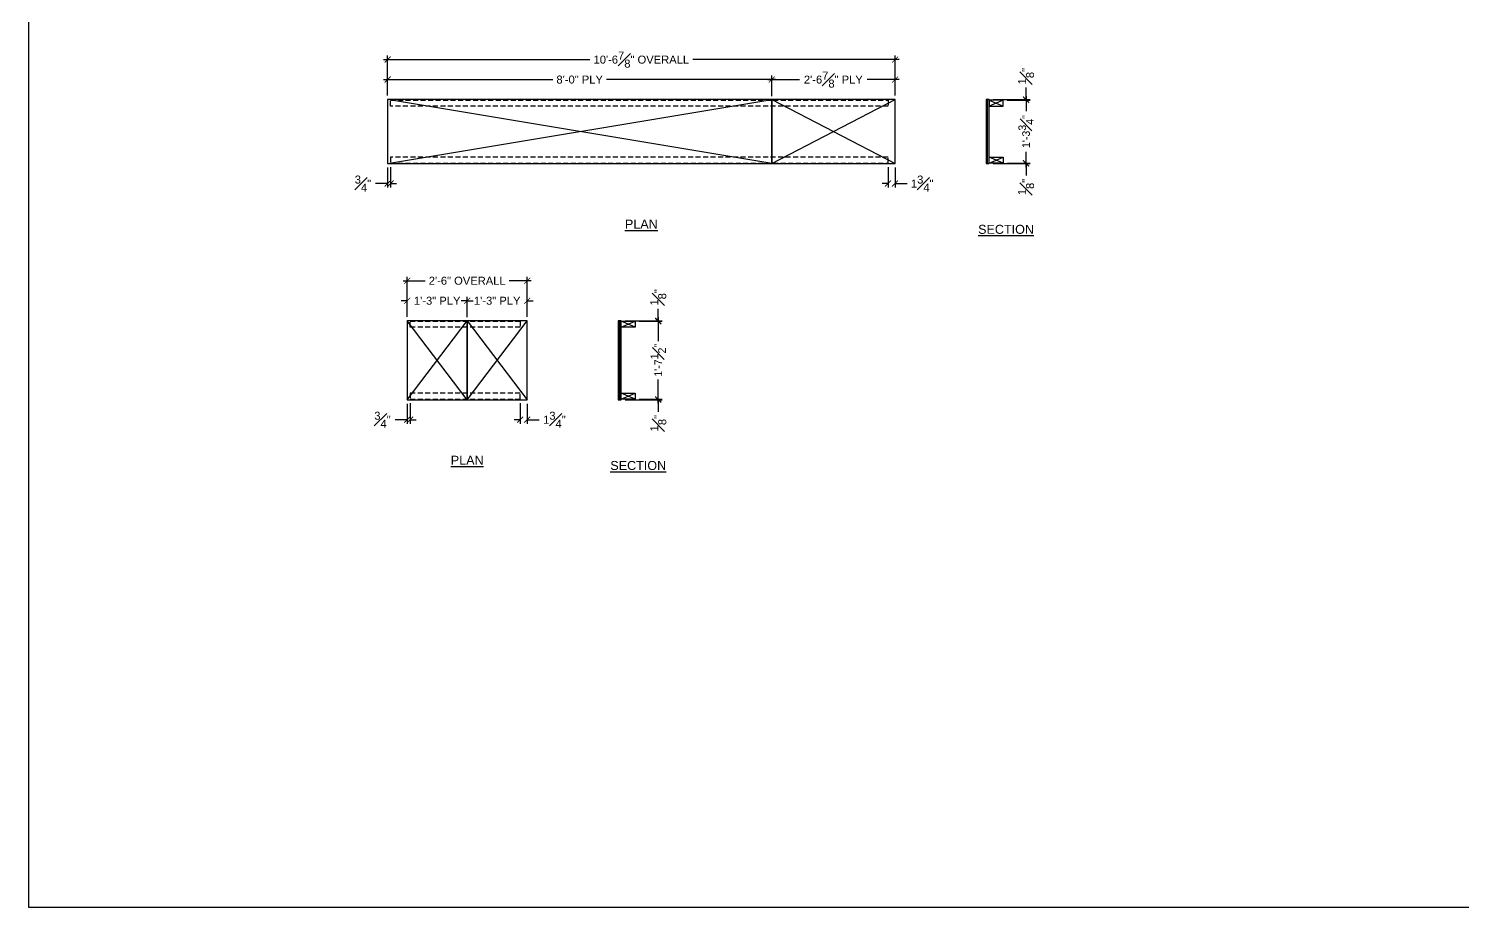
# Model space of a CAD drawing. Header units: inches. Extents: x 2832 to 8547, y -592 to 860.
# Drawn here: x 4105.9 to 4464.3, y 348.3 to 568.1 of the extents above; entities that cross this region are included whole.
import ezdxf
from ezdxf.enums import TextEntityAlignment as Align

# ---------------------------------------------------------------- set-up
doc = ezdxf.new("R2010")
doc.units = ezdxf.units.IN
doc.header["$LTSCALE"] = 5
doc.header["$MEASUREMENT"] = 0
doc.header["$PDMODE"] = 3
doc.header["$PDSIZE"] = 5
doc.linetypes.add('HIDDEN', pattern=[0.375, 0.25, -0.125])
for name, color, linetype in [('FMTEXTA', 4, 'Continuous'), ('FMTEXTG', 4, 'Continuous'), ('FORMA', 5, 'Continuous'), ('PLYA', 4, 'Continuous')]:
    doc.layers.add(name, color=color, linetype=linetype)
doc.styles.add('S', font='arial.ttf', dxfattribs={"height": 2})
doc.styles.add('VBA_txt', font='arial.ttf', dxfattribs={"height": 2})
doc.dimstyles.new('VBA_Dimstyle', dxfattribs={"dimtxt": 2, "dimasz": 1.5, "dimexe": 1, "dimexo": 1, "dimgap": 1, "dimtad": 0, "dimdec": 4, "dimrnd": 0.125, "dimzin": 3, "dimdsep": 46, "dimlunit": 4, "dimtxsty": 'VBA_txt', "dimblk": 'ARCHTICK', "dimcen": 0.09, "dimdle": 1, "dimclrd": 151, "dimclre": 150, "dimclrt": 150, "dimadec": 0, "dimazin": 0, "dimtfac": 1, "dimtdec": 4, "dimtofl": 0, "dimtmove": 0, "dimatfit": 3, "dimfxl": 1, "dimfrac": 1, "dimtolj": 1, "dimtzin": 0, "dimarcsym": 0})

# ---------------------------------------------------------------- blocks, each defined once
blk = doc.blocks.new('2x4')
at = {"color": 5}
for p, q in [((-3.5, 0), (-3.5, 1.5)), ((-3.5, 1.5), (0, 1.5)), ((0, 0), (-3.5, 0)), ((0, 1.5), (0, 0))]:
    blk.add_line(p, q, dxfattribs=at)
at = {"color": 4}
for p, q in [((0, 1.5), (-3.5, 0)), ((-3.5, 1.5), (0, 0))]:
    blk.add_line(p, q, dxfattribs=at)
at = {"style": 'S', "flags": 9}
for tag, p in [('ITEM', (-1.83, 0.46)), ('INV#', (-1.86, 1.58))]:
    blk.add_attdef(tag, text='', height=1, dxfattribs=at).set_placement(p, align=Align.MIDDLE)
blk = doc.blocks.new('_ARCHTICK')
at = {"color": 0, "linetype": 'ByBlock', "ltscale": 0.25, "const_width": 0.15}
blk.add_lwpolyline([(-0.5, -0.5), (0.5, 0.5)], dxfattribs=at)
blk = doc.blocks.new('*D141')
at = {"layer": 'DEFPOINTS', "color": 0, "transparency": 16777216}
for p in [(0, 0), (0.75, 0.12), (0, -5)]:
    blk.add_point(p, dxfattribs=at)
at = {"layer": 'FMTEXTA', "color": 150, "linetype": 'ByBlock', "lineweight": -2, "transparency": 16777216}
for p, q in [((0, -1), (0, -6)), ((0.75, -0.88), (0.75, -6))]:
    blk.add_line(p, q, dxfattribs=at)
at = {"layer": 'FMTEXTA', "color": 151, "linetype": 'ByBlock', "lineweight": -2, "transparency": 16777216}
for p, q in [((0, -5), (-3, -5)), ((0.75, -5), (2.25, -5))]:
    blk.add_line(p, q, dxfattribs=at)
at = {"layer": 'FMTEXTA', "color": 151, "lineweight": -2, "transparency": 16777216, "xscale": 1.5, "yscale": 1.5, "zscale": 1.5}
blk.add_blockref('_ARCHTICK', (0, -5), dxfattribs=at)
at = {"layer": 'FMTEXTA', "color": 151, "lineweight": -2, "transparency": 16777216, "xscale": 1.5, "yscale": 1.5, "zscale": 1.5, "rotation": 180}
blk.add_blockref('_ARCHTICK', (0.75, -5), dxfattribs=at)
at = {"layer": 'FMTEXTA', "color": 150, "transparency": 16777216, "insert": (-6.18, -5), "char_height": 2, "attachment_point": 5, "style": 'VBA_txt'}
blk.add_mtext('\\A1;{\\H1x;\\S3#4;}"', dxfattribs=at)
blk = doc.blocks.new('*D338')
at = {"layer": 'DEFPOINTS', "color": 0, "transparency": 16777216}
for p in [(125.08, 0.12), (126.83, 0), (126.83, -5)]:
    blk.add_point(p, dxfattribs=at)
at = {"layer": 'FMTEXTA', "color": 150, "linetype": 'ByBlock', "lineweight": -2, "transparency": 16777216}
for p, q in [((125.08, -0.88), (125.08, -6)), ((126.83, -1), (126.83, -6))]:
    blk.add_line(p, q, dxfattribs=at)
at = {"layer": 'FMTEXTA', "color": 151, "linetype": 'ByBlock', "lineweight": -2, "transparency": 16777216}
for p, q in [((125.08, -5), (123.58, -5)), ((126.83, -5), (129.83, -5))]:
    blk.add_line(p, q, dxfattribs=at)
at = {"layer": 'FMTEXTA', "color": 151, "lineweight": -2, "transparency": 16777216, "xscale": 1.5, "yscale": 1.5, "zscale": 1.5}
blk.add_blockref('_ARCHTICK', (125.08, -5), dxfattribs=at)
at = {"layer": 'FMTEXTA', "color": 151, "lineweight": -2, "transparency": 16777216, "xscale": 1.5, "yscale": 1.5, "zscale": 1.5, "rotation": 180}
blk.add_blockref('_ARCHTICK', (126.83, -5), dxfattribs=at)
at = {"layer": 'FMTEXTA', "color": 150, "transparency": 16777216, "insert": (133.63, -5), "char_height": 2, "attachment_point": 5, "style": 'VBA_txt'}
blk.add_mtext('\\A1;1{\\H1x;\\S3#4;}"', dxfattribs=at)
blk = doc.blocks.new('*D344')
at = {"layer": 'DEFPOINTS', "color": 0, "transparency": 16777216}
for p in [(0, 21), (0, 16), (96, 15.88)]:
    blk.add_point(p, dxfattribs=at)
at = {"layer": 'FMTEXTA', "color": 150, "linetype": 'ByBlock', "lineweight": -2, "transparency": 16777216}
for p, q in [((0, 17), (0, 22)), ((96, 16.88), (96, 22))]:
    blk.add_line(p, q, dxfattribs=at)
at = {"layer": 'FMTEXTA', "color": 151, "linetype": 'ByBlock', "lineweight": -2, "transparency": 16777216}
for p, q in [((-1, 21), (41.26, 21)), ((97, 21), (54.74, 21))]:
    blk.add_line(p, q, dxfattribs=at)
at = {"layer": 'FMTEXTA', "color": 151, "lineweight": -2, "transparency": 16777216, "xscale": 1.5, "yscale": 1.5, "zscale": 1.5, "rotation": 180}
blk.add_blockref('_ARCHTICK', (0, 21), dxfattribs=at)
at = {"layer": 'FMTEXTA', "color": 151, "lineweight": -2, "transparency": 16777216, "xscale": 1.5, "yscale": 1.5, "zscale": 1.5}
blk.add_blockref('_ARCHTICK', (96, 21), dxfattribs=at)
at = {"layer": 'FMTEXTA', "color": 150, "transparency": 16777216, "insert": (48, 21), "char_height": 2, "attachment_point": 5, "style": 'VBA_txt'}
blk.add_mtext('\\A1;8\'-0" PLY', dxfattribs=at)
blk = doc.blocks.new('*D343')
at = {"layer": 'DEFPOINTS', "color": 0, "transparency": 16777216}
for p in [(0, 26), (0, 16), (126.83, 16)]:
    blk.add_point(p, dxfattribs=at)
at = {"layer": 'FMTEXTA', "color": 151, "linetype": 'ByBlock', "lineweight": -2, "transparency": 16777216}
for p, q in [((-1, 26), (50.52, 26)), ((127.83, 26), (76.31, 26))]:
    blk.add_line(p, q, dxfattribs=at)
at = {"layer": 'FMTEXTA', "color": 150, "linetype": 'ByBlock', "lineweight": -2, "transparency": 16777216}
for p, q in [((0, 17), (0, 27)), ((126.83, 17), (126.83, 27))]:
    blk.add_line(p, q, dxfattribs=at)
at = {"layer": 'FMTEXTA', "color": 151, "lineweight": -2, "transparency": 16777216, "xscale": 1.5, "yscale": 1.5, "zscale": 1.5, "rotation": 180}
blk.add_blockref('_ARCHTICK', (0, 26), dxfattribs=at)
at = {"layer": 'FMTEXTA', "color": 151, "lineweight": -2, "transparency": 16777216, "xscale": 1.5, "yscale": 1.5, "zscale": 1.5}
blk.add_blockref('_ARCHTICK', (126.83, 26), dxfattribs=at)
at = {"layer": 'FMTEXTA', "color": 150, "transparency": 16777216, "insert": (63.41, 26), "char_height": 2, "attachment_point": 5, "style": 'VBA_txt'}
blk.add_mtext('\\A1;10\'-6{\\H1x;\\S7#8;}" OVERALL', dxfattribs=at)
blk = doc.blocks.new('*D339')
at = {"layer": 'DEFPOINTS', "color": 0, "transparency": 16777216}
for p in [(150.33, 16), (158.08, 15.88), (159.58, 16)]:
    blk.add_point(p, dxfattribs=at)
at = {"layer": 'FMTEXTA', "color": 151, "linetype": 'ByBlock', "lineweight": -2, "transparency": 16777216}
for p, q in [((159.58, 16), (159.58, 19)), ((159.58, 15.88), (159.58, 14.38))]:
    blk.add_line(p, q, dxfattribs=at)
at = {"layer": 'FMTEXTA', "color": 150, "linetype": 'ByBlock', "lineweight": -2, "transparency": 16777216}
for p, q in [((151.33, 16), (160.58, 16)), ((159.08, 15.88), (160.58, 15.88))]:
    blk.add_line(p, q, dxfattribs=at)
at = {"layer": 'FMTEXTA', "color": 151, "lineweight": -2, "transparency": 16777216, "xscale": 1.5, "yscale": 1.5, "zscale": 1.5}
for p, rotation in [((159.58, 16), 270), ((159.58, 15.88), 90)]:
    blk.add_blockref('_ARCHTICK', p, dxfattribs=dict(at, rotation=rotation))
at = {"layer": 'FMTEXTA', "color": 150, "transparency": 16777216, "insert": (159.58, 21.86), "char_height": 2, "attachment_point": 5, "rotation": 90, "style": 'VBA_txt'}
blk.add_mtext('\\A1;{\\H1x;\\S1#8;}"', dxfattribs=at)
blk = doc.blocks.new('*D340')
at = {"layer": 'DEFPOINTS', "color": 0, "transparency": 16777216}
for p in [(150.33, 0), (158.08, 0.13), (159.58, 0)]:
    blk.add_point(p, dxfattribs=at)
at = {"layer": 'FMTEXTA', "color": 150, "linetype": 'ByBlock', "lineweight": -2, "transparency": 16777216}
for p, q in [((151.33, 0), (160.58, 0)), ((159.08, 0.13), (160.58, 0.13))]:
    blk.add_line(p, q, dxfattribs=at)
at = {"layer": 'FMTEXTA', "color": 151, "linetype": 'ByBlock', "lineweight": -2, "transparency": 16777216}
for p, q in [((159.58, 0.13), (159.58, 1.63)), ((159.58, 0), (159.58, -3))]:
    blk.add_line(p, q, dxfattribs=at)
at = {"layer": 'FMTEXTA', "color": 151, "lineweight": -2, "transparency": 16777216, "xscale": 1.5, "yscale": 1.5, "zscale": 1.5}
for p, rotation in [((159.58, 0.13), 270), ((159.58, 0), 90)]:
    blk.add_blockref('_ARCHTICK', p, dxfattribs=dict(at, rotation=rotation))
at = {"layer": 'FMTEXTA', "color": 150, "transparency": 16777216, "insert": (159.58, -5.86), "char_height": 2, "attachment_point": 5, "rotation": 90, "style": 'VBA_txt'}
blk.add_mtext('\\A1;{\\H1x;\\S1#8;}"', dxfattribs=at)
blk = doc.blocks.new('*D341')
at = {"layer": 'DEFPOINTS', "color": 0, "transparency": 16777216}
for p in [(153.83, 15.88), (153.83, 0.12), (159.58, 0.12)]:
    blk.add_point(p, dxfattribs=at)
at = {"layer": 'FMTEXTA', "color": 150, "linetype": 'ByBlock', "lineweight": -2, "transparency": 16777216}
for p, q in [((154.83, 15.88), (160.58, 15.88)), ((154.83, 0.12), (160.58, 0.12))]:
    blk.add_line(p, q, dxfattribs=at)
at = {"layer": 'FMTEXTA', "color": 151, "linetype": 'ByBlock', "lineweight": -2, "transparency": 16777216}
for p, q in [((159.58, 16.88), (159.58, 13.1)), ((159.58, -0.87), (159.58, 2.9))]:
    blk.add_line(p, q, dxfattribs=at)
at = {"layer": 'FMTEXTA', "color": 151, "lineweight": -2, "transparency": 16777216, "xscale": 1.5, "yscale": 1.5, "zscale": 1.5}
for p, rotation in [((159.58, 15.88), 90), ((159.58, 0.12), 270)]:
    blk.add_blockref('_ARCHTICK', p, dxfattribs=dict(at, rotation=rotation))
at = {"layer": 'FMTEXTA', "color": 150, "transparency": 16777216, "insert": (159.58, 8), "char_height": 2, "attachment_point": 5, "rotation": 90, "style": 'VBA_txt'}
blk.add_mtext('\\A1;{\\H0.95x;1\'-3{\\H1x;\\S3#4;}"}', dxfattribs=at)
blk = doc.blocks.new('*D342')
at = {"layer": 'DEFPOINTS', "color": 0, "transparency": 16777216}
for p in [(126.83, 21), (96, 16), (126.83, 16)]:
    blk.add_point(p, dxfattribs=at)
at = {"layer": 'FMTEXTG', "color": 150, "linetype": 'ByBlock', "lineweight": -2, "transparency": 16777216}
for p, q in [((96, 17), (96, 22)), ((126.83, 17), (126.83, 22))]:
    blk.add_line(p, q, dxfattribs=at)
at = {"layer": 'FMTEXTG', "color": 151, "linetype": 'ByBlock', "lineweight": -2, "transparency": 16777216}
for p, q in [((95, 21), (102.95, 21)), ((127.83, 21), (119.88, 21))]:
    blk.add_line(p, q, dxfattribs=at)
at = {"layer": 'FMTEXTG', "color": 151, "lineweight": -2, "transparency": 16777216, "xscale": 1.5, "yscale": 1.5, "zscale": 1.5, "rotation": 180}
blk.add_blockref('_ARCHTICK', (96, 21), dxfattribs=at)
at = {"layer": 'FMTEXTG', "color": 151, "lineweight": -2, "transparency": 16777216, "xscale": 1.5, "yscale": 1.5, "zscale": 1.5}
blk.add_blockref('_ARCHTICK', (126.83, 21), dxfattribs=at)
at = {"layer": 'FMTEXTG', "color": 150, "transparency": 16777216, "insert": (111.41, 21), "char_height": 2, "attachment_point": 5, "style": 'VBA_txt'}
blk.add_mtext('\\A1;2\'-6{\\H1x;\\S7#8;}" PLY', dxfattribs=at)
blk = doc.blocks.new('*D350')
at = {"layer": 'DEFPOINTS', "color": 0, "transparency": 16777216}
for p in [(28.25, 0.13), (30, 0), (30, -5)]:
    blk.add_point(p, dxfattribs=at)
at = {"layer": 'FMTEXTA', "color": 150, "linetype": 'ByBlock', "lineweight": -2, "transparency": 16777216}
for p, q in [((28.25, -0.87), (28.25, -6)), ((30, -1), (30, -6))]:
    blk.add_line(p, q, dxfattribs=at)
at = {"layer": 'FMTEXTA', "color": 151, "linetype": 'ByBlock', "lineweight": -2, "transparency": 16777216}
for p, q in [((28.25, -5), (26.75, -5)), ((30, -5), (33, -5))]:
    blk.add_line(p, q, dxfattribs=at)
at = {"layer": 'FMTEXTA', "color": 151, "lineweight": -2, "transparency": 16777216, "xscale": 1.5, "yscale": 1.5, "zscale": 1.5}
blk.add_blockref('_ARCHTICK', (28.25, -5), dxfattribs=at)
at = {"layer": 'FMTEXTA', "color": 151, "lineweight": -2, "transparency": 16777216, "xscale": 1.5, "yscale": 1.5, "zscale": 1.5, "rotation": 180}
blk.add_blockref('_ARCHTICK', (30, -5), dxfattribs=at)
at = {"layer": 'FMTEXTA', "color": 150, "transparency": 16777216, "insert": (36.8, -5), "char_height": 2, "attachment_point": 5, "style": 'VBA_txt'}
blk.add_mtext('\\A1;1{\\H1x;\\S3#4;}"', dxfattribs=at)
blk = doc.blocks.new('*D355')
at = {"layer": 'DEFPOINTS', "color": 0, "transparency": 16777216}
for p in [(0, 24.75), (0, 19.75), (15, 19.62)]:
    blk.add_point(p, dxfattribs=at)
at = {"layer": 'FMTEXTA', "color": 150, "linetype": 'ByBlock', "lineweight": -2, "transparency": 16777216}
for p, q in [((0, 20.75), (0, 25.75)), ((15, 20.62), (15, 25.75))]:
    blk.add_line(p, q, dxfattribs=at)
at = {"layer": 'FMTEXTA', "color": 151, "linetype": 'ByBlock', "lineweight": -2, "transparency": 16777216}
for p, q in [((0, 24.75), (-1.5, 24.75)), ((15, 24.75), (16.5, 24.75))]:
    blk.add_line(p, q, dxfattribs=at)
at = {"layer": 'FMTEXTA', "color": 151, "lineweight": -2, "transparency": 16777216, "xscale": 1.5, "yscale": 1.5, "zscale": 1.5}
blk.add_blockref('_ARCHTICK', (0, 24.75), dxfattribs=at)
at = {"layer": 'FMTEXTA', "color": 151, "lineweight": -2, "transparency": 16777216, "xscale": 1.5, "yscale": 1.5, "zscale": 1.5, "rotation": 180}
blk.add_blockref('_ARCHTICK', (15, 24.75), dxfattribs=at)
at = {"layer": 'FMTEXTA', "color": 150, "transparency": 16777216, "insert": (7.5, 24.75), "char_height": 2, "attachment_point": 5, "style": 'VBA_txt'}
blk.add_mtext('\\A1;1\'-3" PLY', dxfattribs=at)
blk = doc.blocks.new('*D354')
at = {"layer": 'DEFPOINTS', "color": 0, "transparency": 16777216}
for p in [(0, 29.75), (0, 19.75), (30, 19.75)]:
    blk.add_point(p, dxfattribs=at)
at = {"layer": 'FMTEXTA', "color": 151, "linetype": 'ByBlock', "lineweight": -2, "transparency": 16777216}
for p, q in [((-1, 29.75), (4.48, 29.75)), ((31, 29.75), (25.52, 29.75))]:
    blk.add_line(p, q, dxfattribs=at)
at = {"layer": 'FMTEXTA', "color": 150, "linetype": 'ByBlock', "lineweight": -2, "transparency": 16777216}
for p, q in [((0, 20.75), (0, 30.75)), ((30, 20.75), (30, 30.75))]:
    blk.add_line(p, q, dxfattribs=at)
at = {"layer": 'FMTEXTA', "color": 151, "lineweight": -2, "transparency": 16777216, "xscale": 1.5, "yscale": 1.5, "zscale": 1.5, "rotation": 180}
blk.add_blockref('_ARCHTICK', (0, 29.75), dxfattribs=at)
at = {"layer": 'FMTEXTA', "color": 151, "lineweight": -2, "transparency": 16777216, "xscale": 1.5, "yscale": 1.5, "zscale": 1.5}
blk.add_blockref('_ARCHTICK', (30, 29.75), dxfattribs=at)
at = {"layer": 'FMTEXTA', "color": 150, "transparency": 16777216, "insert": (15, 29.75), "char_height": 2, "attachment_point": 5, "style": 'VBA_txt'}
blk.add_mtext('\\A1;2\'-6" OVERALL', dxfattribs=at)
blk = doc.blocks.new('*D351')
at = {"layer": 'DEFPOINTS', "color": 0, "transparency": 16777216}
for p in [(53.5, 19.75), (61.25, 19.62), (62.75, 19.75)]:
    blk.add_point(p, dxfattribs=at)
at = {"layer": 'FMTEXTA', "color": 151, "linetype": 'ByBlock', "lineweight": -2, "transparency": 16777216}
for p, q in [((62.75, 19.75), (62.75, 22.75)), ((62.75, 19.62), (62.75, 18.12))]:
    blk.add_line(p, q, dxfattribs=at)
at = {"layer": 'FMTEXTA', "color": 150, "linetype": 'ByBlock', "lineweight": -2, "transparency": 16777216}
for p, q in [((54.5, 19.75), (63.75, 19.75)), ((62.25, 19.62), (63.75, 19.62))]:
    blk.add_line(p, q, dxfattribs=at)
at = {"layer": 'FMTEXTA', "color": 151, "lineweight": -2, "transparency": 16777216, "xscale": 1.5, "yscale": 1.5, "zscale": 1.5}
for p, rotation in [((62.75, 19.75), 270), ((62.75, 19.62), 90)]:
    blk.add_blockref('_ARCHTICK', p, dxfattribs=dict(at, rotation=rotation))
at = {"layer": 'FMTEXTA', "color": 150, "transparency": 16777216, "insert": (62.75, 25.6), "char_height": 2, "attachment_point": 5, "rotation": 90, "style": 'VBA_txt'}
blk.add_mtext('\\A1;{\\H1x;\\S1#8;}"', dxfattribs=at)
blk = doc.blocks.new('*D352')
at = {"layer": 'DEFPOINTS', "color": 0, "transparency": 16777216}
for p in [(53.5, 0), (61.25, 0.13), (62.75, 0)]:
    blk.add_point(p, dxfattribs=at)
at = {"layer": 'FMTEXTA', "color": 150, "linetype": 'ByBlock', "lineweight": -2, "transparency": 16777216}
for p, q in [((54.5, 0), (63.75, 0)), ((62.25, 0.13), (63.75, 0.13))]:
    blk.add_line(p, q, dxfattribs=at)
at = {"layer": 'FMTEXTA', "color": 151, "linetype": 'ByBlock', "lineweight": -2, "transparency": 16777216}
for p, q in [((62.75, 0.13), (62.75, 1.63)), ((62.75, 0), (62.75, -3))]:
    blk.add_line(p, q, dxfattribs=at)
at = {"layer": 'FMTEXTA', "color": 151, "lineweight": -2, "transparency": 16777216, "xscale": 1.5, "yscale": 1.5, "zscale": 1.5}
for p, rotation in [((62.75, 0.13), 270), ((62.75, 0), 90)]:
    blk.add_blockref('_ARCHTICK', p, dxfattribs=dict(at, rotation=rotation))
at = {"layer": 'FMTEXTA', "color": 150, "transparency": 16777216, "insert": (62.75, -5.86), "char_height": 2, "attachment_point": 5, "rotation": 90, "style": 'VBA_txt'}
blk.add_mtext('\\A1;{\\H1x;\\S1#8;}"', dxfattribs=at)
blk = doc.blocks.new('*D353')
at = {"layer": 'DEFPOINTS', "color": 0, "transparency": 16777216}
for p in [(57, 19.62), (57, 0.13), (62.75, 0.13)]:
    blk.add_point(p, dxfattribs=at)
at = {"layer": 'FMTEXTA', "color": 150, "linetype": 'ByBlock', "lineweight": -2, "transparency": 16777216}
for p, q in [((58, 19.62), (63.75, 19.62)), ((58, 0.13), (63.75, 0.13))]:
    blk.add_line(p, q, dxfattribs=at)
at = {"layer": 'FMTEXTA', "color": 151, "linetype": 'ByBlock', "lineweight": -2, "transparency": 16777216}
for p, q in [((62.75, 20.62), (62.75, 14.67)), ((62.75, -0.87), (62.75, 5.08))]:
    blk.add_line(p, q, dxfattribs=at)
at = {"layer": 'FMTEXTA', "color": 151, "lineweight": -2, "transparency": 16777216, "xscale": 1.5, "yscale": 1.5, "zscale": 1.5}
for p, rotation in [((62.75, 19.62), 90), ((62.75, 0.13), 270)]:
    blk.add_blockref('_ARCHTICK', p, dxfattribs=dict(at, rotation=rotation))
at = {"layer": 'FMTEXTA', "color": 150, "transparency": 16777216, "insert": (62.75, 9.87), "char_height": 2, "attachment_point": 5, "rotation": 90, "style": 'VBA_txt'}
blk.add_mtext('\\A1;{\\H0.95x;1\'-7{\\H1x;\\S1#2;}"}', dxfattribs=at)
blk = doc.blocks.new('VBA_2X4')
at = {"color": 4, "ltscale": 0.25}
for p, q in [((0, 0), (3.5, 1.5)), ((3.5, 0), (0, 1.5))]:
    blk.add_line(p, q, dxfattribs=at)
at = {"color": 5}
blk.add_lwpolyline([(0, 1.5), (3.5, 1.5), (3.5, 0), (0, 0)], close=True, dxfattribs=at)
blk = doc.blocks.new('*D356')
at = {"color": 150, "linetype": 'ByBlock', "lineweight": -2, "transparency": 16777216}
for p, q in [((15, 20.75), (15, 25.75)), ((30, 20.75), (30, 25.75))]:
    blk.add_line(p, q, dxfattribs=at)
at = {"color": 151, "linetype": 'ByBlock', "lineweight": -2, "transparency": 16777216}
for p, q in [((15, 24.75), (13.5, 24.75)), ((30, 24.75), (31.5, 24.75))]:
    blk.add_line(p, q, dxfattribs=at)
at = {"layer": 'DEFPOINTS', "color": 0, "linetype": 'ByBlock', "transparency": 16777216}
for p in [(30, 24.75), (15, 19.75), (30, 19.75)]:
    blk.add_point(p, dxfattribs=at)
at = {"color": 151, "linetype": 'ByBlock', "lineweight": -2, "transparency": 16777216, "xscale": 1.5, "yscale": 1.5, "zscale": 1.5}
blk.add_blockref('_ARCHTICK', (15, 24.75), dxfattribs=at)
at = {"color": 151, "linetype": 'ByBlock', "lineweight": -2, "transparency": 16777216, "xscale": 1.5, "yscale": 1.5, "zscale": 1.5, "rotation": 180}
blk.add_blockref('_ARCHTICK', (30, 24.75), dxfattribs=at)
at = {"color": 150, "linetype": 'ByBlock', "transparency": 16777216, "insert": (22.5, 24.75), "char_height": 2, "attachment_point": 5, "style": 'VBA_txt'}
blk.add_mtext('\\A1;1\'-3" PLY', dxfattribs=at)
blk = doc.blocks.new('*U337')
at = {"layer": 'FORMA', "linetype": 'HIDDEN'}
for points in [[(0.75, 15.875), (125.07925, 15.875), (125.07925, 14.375), (0.75, 14.375)], [(0.75, 0.125), (125.07925, 0.125), (125.07925, 1.625), (0.75, 1.625)]]:
    blk.add_lwpolyline(points, close=True, dxfattribs=at)
at = {"layer": 'PLYA', "color": 9}
for p, q in [((0, 0), (96, 16)), ((96, 0), (0, 16)), ((96, 16), (126.82925, 0)), ((96, 0), (126.82925, 16))]:
    blk.add_line(p, q, dxfattribs=at)
at = {"layer": 'PLYA'}
blk.add_line((149.95425, 0), (149.95425, 16), dxfattribs=at)
for points in [[(0, 0), (96, 0), (96, 16), (0, 16)], [(96, 0), (126.82925, 0), (126.82925, 16), (96, 16)], [(150.32925, 16), (149.57925, 16), (149.57925, 0), (150.32925, 0)]]:
    blk.add_lwpolyline(points, close=True, dxfattribs=at)
at = {"xscale": -1}
blk.add_blockref('2x4', (150.32925, 14.375), dxfattribs=at)
at = {"rotation": 180}
blk.add_blockref('2x4', (150.32925, 1.625), dxfattribs=at)
at = {"layer": 'FMTEXTA', "color": 5, "char_height": 2.25, "attachment_point": 5, "style": 'VBA_txt'}
for s, insert in [('{\\L\\C256;PLAN}', (63.41462, -15.13487)), ('{\\L\\C256;SECTION}', (154.57925, -16.46294))]:
    blk.add_mtext(s, dxfattribs=dict(at, insert=insert))
at = {"layer": 'FMTEXTA'}
for base, p1, text, picture, middle in [((0, 26), (126.8292499409, 16), '<> OVERALL', '*D343', (63.4146249704, 26)), ((0, 21), (96, 15.875), '<> PLY', '*D344', (48, 21))]:
    dim = blk.add_linear_dim(base=base, p1=p1, p2=(0, 16), text=text, dimstyle='VBA_Dimstyle', dxfattribs=at)
    dim.commit()
    dim.dimension.update_dxf_attribs({"geometry": picture, "text_midpoint": middle})
for base, p1, p2, angle, picture, middle in [((159.57925, 16), (158.07925, 15.875), (150.32925, 16), 90, '*D339', (159.57925, 21.85789)), ((159.57925, 0), (158.07925, 0.125), (150.32925, 0), 270, '*D340', (159.57925, -5.85789))]:
    dim = blk.add_linear_dim(base=base, p1=p1, p2=p2, angle=angle, dimstyle='VBA_Dimstyle', dxfattribs=at)
    dim.commit()
    dim.dimension.update_dxf_attribs({"geometry": picture, "text_midpoint": middle})
dim = blk.add_linear_dim(base=(159.57925, 0.125), p1=(153.82925, 15.875), p2=(153.82925, 0.125), angle=90, text='{\\H0.95x;<>}', dimstyle='VBA_Dimstyle', dxfattribs=at)
dim.commit()
dim.dimension.update_dxf_attribs({"geometry": '*D341', "text_midpoint": (159.57925, 8)})
for base, p1, p2, picture, middle in [((0, -5), (0.75, 0.125), (0, 0), '*D141', (-6.17713, -5)), ((126.82925, -5), (125.07925, 0.125), (126.82925, 0), '*D338', (133.63121, -5))]:
    dim = blk.add_linear_dim(base=base, p1=p1, p2=p2, dimstyle='VBA_Dimstyle', dxfattribs=at)
    dim.commit()
    dim.dimension.update_dxf_attribs({"geometry": picture, "text_midpoint": middle})
at = {"layer": 'FMTEXTG'}
dim = blk.add_linear_dim(base=(126.8292499, 21), p1=(96, 16), p2=(126.8292499, 16), text='<> PLY', dimstyle='VBA_Dimstyle', dxfattribs=at)
dim.commit()
dim.dimension.update_dxf_attribs({"geometry": '*D342', "text_midpoint": (111.414625, 21)})
blk = doc.blocks.new('*U349')
at = {"layer": 'FORMA', "linetype": 'HIDDEN'}
for points in [[(0.75, 19.62007), (28.25, 19.62007), (28.25, 18.12007), (0.75, 18.12007)], [(0.75, 0.125), (28.25, 0.125), (28.25, 1.625), (0.75, 1.625)]]:
    blk.add_lwpolyline(points, close=True, dxfattribs=at)
at = {"layer": 'PLYA', "color": 9}
for p, q in [((0, 0), (15, 19.74507)), ((15, 0), (0, 19.74507)), ((15, 19.74507), (30, 0)), ((15, 0), (30, 19.74507))]:
    blk.add_line(p, q, dxfattribs=at)
at = {"layer": 'PLYA'}
blk.add_line((53.125, 0), (53.125, 19.74507), dxfattribs=at)
for points in [[(0, 0), (15, 0), (15, 19.74507), (0, 19.74507)], [(15, 0), (30, 0), (30, 19.74507), (15, 19.74507)], [(53.5, 19.74507), (52.75, 19.74507), (52.75, 0), (53.5, 0)]]:
    blk.add_lwpolyline(points, close=True, dxfattribs=at)
at = {"linetype": 'ByBlock'}
for p in [(53.5, 18.12007), (53.5, 0.125)]:
    blk.add_blockref('VBA_2X4', p, dxfattribs=at)
at = {"layer": 'FMTEXTA', "color": 5, "char_height": 2.25, "attachment_point": 5, "style": 'VBA_txt'}
for s, insert in [('{\\L\\C256;PLAN}', (15, -15.13487)), ('{\\L\\C256;SECTION}', (57.75, -16.46294))]:
    blk.add_mtext(s, dxfattribs=dict(at, insert=insert))
at = {"linetype": 'ByBlock'}
dim = blk.add_linear_dim(base=(30, 24.74507), p1=(15, 19.74507), p2=(30, 19.74507), text='<> PLY', dimstyle='VBA_Dimstyle', dxfattribs=at)
dim.commit()
dim.dimension.update_dxf_attribs({"geometry": '*D356', "text_midpoint": (22.5, 24.74507)})
at = {"layer": 'FMTEXTA'}
for base, p1, text, picture, middle in [((0, 29.74507), (30, 19.74507), '<> OVERALL', '*D354', (15, 29.74507)), ((0, 24.74507), (15, 19.62007), '<> PLY', '*D355', (7.5, 24.74507))]:
    dim = blk.add_linear_dim(base=base, p1=p1, p2=(0, 19.74507), text=text, dimstyle='VBA_Dimstyle', dxfattribs=at)
    dim.commit()
    dim.dimension.update_dxf_attribs({"geometry": picture, "text_midpoint": middle})
for base, p1, p2, angle, picture, middle in [((62.75, 19.74507), (61.25, 19.62007), (53.5, 19.74507), 90, '*D351', (62.75, 25.60296)), ((62.75, 0), (61.25, 0.125), (53.5, 0), 270, '*D352', (62.75, -5.85789))]:
    dim = blk.add_linear_dim(base=base, p1=p1, p2=p2, angle=angle, dimstyle='VBA_Dimstyle', dxfattribs=at)
    dim.commit()
    dim.dimension.update_dxf_attribs({"geometry": picture, "text_midpoint": middle})
dim = blk.add_linear_dim(base=(62.75, 0.125), p1=(57, 19.62007), p2=(57, 0.125), angle=90, text='{\\H0.95x;<>}', dimstyle='VBA_Dimstyle', dxfattribs=at)
dim.commit()
dim.dimension.update_dxf_attribs({"geometry": '*D353', "text_midpoint": (62.75, 9.87254)})
for base, p1, p2, picture, middle in [((0, -5), (0.75, 0.125), (0, 0), '*D141', (-6.17713, -5)), ((30, -5), (28.25, 0.125), (30, 0), '*D350', (36.80196, -5))]:
    dim = blk.add_linear_dim(base=base, p1=p1, p2=p2, dimstyle='VBA_Dimstyle', dxfattribs=at)
    dim.commit()
    dim.dimension.update_dxf_attribs({"geometry": picture, "text_midpoint": middle})

msp = doc.modelspace()

# ---------------------------------------------------------------- linework, layer by layer
at = {"linetype": 'ByBlock'}
msp.add_lwpolyline([(4105.9341, 825.85348), (5671.14658, 825.85348), (5671.14658, 348.30781), (4105.9341, 348.30781)], close=True, dxfattribs=at)

# ---------------------------------------------------------------- block references
at = {"layer": 'FMTEXTG'}
msp.add_blockref('*U337', (4195.66868, 534.32402), dxfattribs=at)
at = {"layer": 'FMTEXTG', "linetype": 'ByBlock'}
msp.add_blockref('*U349', (4200.55738, 475.26086), dxfattribs=at)

doc.saveas('drawing.dxf')
